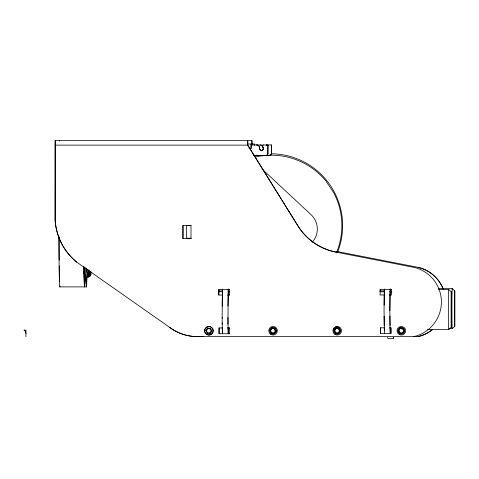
<?xml version="1.0" encoding="UTF-8"?>
<svg xmlns="http://www.w3.org/2000/svg" width="479" height="479" viewBox="0 0 479 479"><rect width="100%" height="100%" fill="white"/><g stroke="black" fill="none" stroke-linecap="round" stroke-linejoin="round"><path stroke-width="0.72" d="M390.175 333.426L389.834 310.602L390.122 288.963M389.882 310.602L390.002 295.759M198.857 336.593A46.427 46.421 -90 0 1 169.602 327.331L76.592 262.049A58.923 58.917 90 0 1 55.103 220.262L55.175 140.658L251.936 140.658L252.008 144.472M222.184 306.081L222.484 290.496M227.962 306.081L228.375 289.741L228.555 291.962M384.122 305.171L384.224 295.759M228.734 327.858L228.615 333.27M228.657 328.073L228.375 333.827L228.076 327.373M384.242 295.094L384.409 290.328M390.02 295.094L390.295 289.609L390.463 291.723M390.529 327.45L390.295 331.6L390.056 327.45M390.619 327.313L390.415 333.426M222.412 289.065L222.136 318.206M228.196 289.065L227.962 324.187M384.338 288.963L384.056 310.602L384.397 333.426M88.783 269.743A17.31 11.664 56.7 0 1 88.968 271.036L89.022 271.671A17.31 11.664 56.7 0 1 89.016 274.138L87.938 276.215L86.202 277.006L84.855 276.868L87.968 276.221L86.166 268.156M387.547 337.42L387.667 338.342L393.445 338.342L393.564 337.42M438.495 289.544L448.715 289.544L451.23 291.741L451.236 327.319L448.721 329.516L427.543 329.516M438.369 288.657L452.248 288.657L454.757 290.855L454.763 326.433L452.254 328.63L449.332 328.63M451.236 327.319L451.23 291.741M454.763 326.433L454.757 290.855M210.556 328.301L211.88 331.013L210.167 333.468L207.132 333.21L207.443 332.719L206.425 330.552L205.862 330.498L207.575 328.043L210.61 328.301L210.179 328.792L207.796 328.588L206.425 330.552M270.06 330.498L270.575 330.552L271.587 332.719L271.276 333.21L274.311 333.468L271.33 333.21L270.006 330.498L271.773 328.043M338.449 333.468L335.468 333.21L335.725 332.719L334.713 330.552L334.15 330.498L335.426 333.21L338.449 333.468L338.114 332.923L335.725 332.719M399.881 332.719L399.558 333.21L402.594 333.468L402.258 332.923L399.869 332.719L398.857 330.552L398.294 330.498L399.612 333.21L398.342 330.498L400.055 328.043L403.037 328.301L404.306 331.013L402.54 333.468M207.629 328.043L205.874 330.498L207.185 333.21M207.443 332.719L209.826 332.923L211.197 330.959L211.88 331.013M209.826 332.923L210.119 333.468L211.832 331.013M270.569 330.552L271.94 328.588L274.323 328.792L274.754 328.301L271.719 328.043L271.946 328.588M271.587 332.719L273.97 332.923L275.341 330.959L274.587 329.336M274.701 328.301L276.03 331.013L274.257 333.468L273.97 332.923M335.911 328.043L334.15 330.498L335.468 333.21M334.713 330.552L336.084 328.588L338.467 328.792L338.892 328.301L340.162 331.013L338.402 333.468M338.114 332.923L339.479 330.959L340.162 331.013M398.857 330.552L400.222 328.588L402.611 328.792L403.037 328.301M402.258 332.923L403.623 330.959L404.306 331.013M88.609 276.754L88.088 277.006L88.579 276.742L88.298 275.287L88.609 276.754L86.741 276.868L88.088 277.006L89.824 276.215L90.902 274.138A17.31 11.664 56.7 0 0 90.908 271.671M88.962 274.623L87.483 276.485L87.968 276.221L86.178 268.354M89.908 271.006L90.878 274.73L89.369 276.485L89.848 276.179M88.537 275L88.992 274.73L87.651 269.557M90.423 275L90.878 274.73L89.92 271.174M86.717 276.73L86.202 277.006L86.723 276.754M84.855 276.868L85.4 276.617L83.909 267.126L85.376 276.611L84.07 275.994M86.741 276.868L87.286 276.628M186.96 238.847L188.319 238.273M188.828 238.847L190.187 238.273M89.854 276.221L88.579 276.742M248.074 144.011L254.738 144.011L254.738 145.502M55.103 145.125L247.751 145.125L297.046 224.394A57.953 57.947 -90 0 0 336.605 252.223M263.456 149.203A1.898 1.898 0 0 1 263.312 148.478A3.389 3.383 0 0 0 262.378 146.658L262.516 146.658A3.389 3.383 0 0 1 263.468 148.478A1.898 1.898 0 0 1 263.324 149.203A1.898 1.898 0 0 1 263.181 148.478A2.97 2.97 0 0 0 263.031 146.879M249.002 148.478L251.206 148.478L251.206 144.969L260.396 144.969A2.97 2.97 0 0 1 262.456 145.802M256.624 144.969A2.97 2.97 0 0 1 259.54 148.478L259.672 148.478A1.898 1.898 0 0 0 263.24 149.37M253.996 155.573A24.507 24.507 90 0 1 254.481 155.609L265.659 155.609A2.718 2.718 0 0 0 267.881 153.388L268.012 144.969M266.312 155.609L269.294 155.609A2.718 2.718 0 0 0 271.515 153.388L271.653 144.969L263.33 144.969A1.114 1.114 0 0 0 262.378 146.658M191.019 225.609L186.553 225.609L186.553 238.237L191.019 238.237M191.085 238.572L182.924 238.572L182.924 225.489L191.007 225.489L191.007 238.572M59.809 286.891L86.4 286.891M380.087 289.484L391.535 289.484M229.728 289.55L218.777 289.55L218.777 295.04L222.472 295.04M218.909 290.897L222.651 290.897M379.757 290.897L384.248 290.897M218.376 291.783L222.861 291.783M228.1 291.783L229.597 291.783M379.967 291.783L384.457 291.783M389.696 291.783L391.936 291.783M384.427 295.01L380.087 295.01L380.158 289.484M389.331 295.01L391.535 295.01L391.463 289.484M227.477 295.04L229.728 295.04M384.673 327.822L380.398 327.822L380.398 333.456L390.978 333.456L390.978 327.822L389.505 327.822M222.657 327.947L219.041 327.947L219.041 333.743L229.752 333.743M227.549 327.947L229.752 327.947M400.013 328.043L400.234 328.588M276.018 331.013L275.341 330.959L274.323 328.792M338.892 328.301L335.863 328.043L336.09 328.588M340.797 252.223L418.143 267.36A35.53 35.524 -90 0 1 443.315 289.238M261.989 168.967L311.099 214.736A19.603 19.603 0 0 1 312.164 242.338M402.983 328.301L404.264 331.013M402.611 328.792L403.623 330.959M340.12 331.013L338.845 328.301L338.467 328.792L339.479 330.959M210.179 328.792L211.197 330.959M207.575 328.043L207.802 328.588M88.866 271.803L89.824 276.215M59.372 140.67L59.396 141.095M84.891 267.258L86.693 276.742M84.28 273.216L84.508 274.677M393.325 337.42L393.445 338.342M83.538 271.587L83.819 273.796M390.469 288.963L390.571 292.022M384.409 330.881L384.278 327.45M228.555 289.065L228.663 292.274M222.382 330.875L222.484 333.079M228.136 333.27L227.962 317.493M222.298 327.373L222.358 333.27M390.002 325.451L389.9 316.038M384.224 325.451L384.122 316.038M222.226 322.804L222.256 329.324M222.184 317.493L222.184 324.187M390.9 327.822L390.9 333.456M384.35 289.484L384.35 290.867M380.47 327.822L380.47 333.456M271.515 144.969L271.515 153.388M267.875 144.969L267.875 153.388M251.936 140.658L251.936 144.383M250.966 144.011L250.966 148.478M247.751 145.125L247.751 140.658L247.673 145.125L296.974 224.394A57.953 57.947 90 0 0 336.533 252.223L413.88 267.36A35.53 35.524 -90 0 1 413.88 336.593M229.657 289.55L229.657 295.04M229.681 327.947L229.681 333.743M219.113 327.947L219.113 333.743M218.849 289.55L218.849 295.04M183.002 225.489L183.002 238.572M55.175 140.658L55.175 220.262A58.923 58.917 90 0 0 57.187 232.159M25.926 336.749L25.926 330.139L23.95 330.139A3.748 3.748 0 0 1 25.926 333.444M333.845 328.851A3.521 3.521 0 0 1 334.198 328.259M335.21 327.337A3.521 3.521 0 0 1 335.833 327.037M336.503 326.87A3.521 3.521 0 0 1 337.875 326.935M339.12 327.522A3.521 3.521 0 0 1 339.629 327.983M169.53 327.331A46.427 46.421 -90 0 0 198.779 336.593L418.143 336.593A35.53 35.524 -90 0 0 432.345 329.714M85.028 276.73A51.367 0.832 -90 0 1 83.861 266.444M59.971 286.047A51.367 0.832 -90 0 1 58.983 236.937M59.618 281.622A47.69 0.772 90 0 1 59.222 265.977M59.157 260.127A47.69 0.772 90 0 1 59.043 236.991M84.933 276.389A47.69 0.772 90 0 1 83.951 267.396M76.664 262.049A58.923 58.917 90 0 1 57.366 232.8M452.314 328.223A19.986 0.323 90 0 1 451.925 308.769A19.986 0.323 90 0 1 452.314 289.017M448.787 329.103A19.986 0.323 90 0 1 448.398 309.656A19.986 0.323 90 0 1 448.781 289.903M340.868 252.223A57.953 57.947 -90 0 1 336.809 251.319M418.071 267.36A35.53 35.524 -90 0 1 443.243 289.238M432.274 329.714A35.53 35.524 -90 0 1 418.071 336.593M203.12 336.593A46.427 46.421 90 0 1 198.557 336.503M86.813 276.389A47.69 0.772 90 0 1 86.022 276.928M86.909 276.73A51.367 0.832 90 0 1 85.909 276.509M271.15 153.783A71.868 71.868 0 0 1 337.312 252.81M254.205 155.717A71.868 71.868 0 0 1 257.121 155.094M336.36 252.948A70.461 70.455 0 0 0 333.54 192.438L325.858 180.954A70.461 70.455 0 0 0 255.163 157.088M254.265 155.621A24.507 24.507 90 0 1 258.115 155.609M266.126 145.353A1.114 1.114 0 0 1 266.971 144.969M260.259 144.969A2.97 2.97 0 0 1 262.324 145.802M266.264 145.353A1.114 1.114 0 0 1 267.108 144.969M271.653 153.388A2.718 2.718 0 0 1 269.432 155.609M253.918 155.663A24.507 24.507 -90 0 1 258.253 155.609M263.33 148.478A1.898 1.898 0 0 1 261.438 150.376A1.898 1.898 0 0 1 259.54 148.478M256.756 144.969A2.97 2.97 0 0 1 259.678 148.478M262.516 146.658A1.114 1.114 0 0 1 262.378 146.317M262.372 145.879A1.114 1.114 0 0 1 263.468 144.969M268.012 153.388A2.718 2.718 0 0 1 266.096 155.537M254.133 155.573A24.507 24.507 -90 0 1 254.612 155.609M270.904 334.468A4.287 4.287 0 0 0 277.335 330.755A4.287 4.287 0 0 0 270.904 327.043A4.287 4.287 0 0 0 270.904 334.468M399.199 334.468A4.287 4.287 0 0 0 405.629 330.755A4.287 4.287 0 0 0 399.199 327.043A4.287 4.287 0 0 0 399.199 334.468M335.055 334.468A4.287 4.287 0 0 0 341.485 330.755A4.287 4.287 0 0 0 335.055 327.043A4.287 4.287 0 0 0 335.055 334.468M206.76 334.468A4.287 4.287 0 0 0 213.191 330.755A4.287 4.287 0 0 0 206.76 327.043A4.287 4.287 0 0 0 206.76 334.468M206.754 334.468A4.287 4.287 0 0 0 213.185 330.755A4.287 4.287 0 0 0 206.754 327.043A4.287 4.287 0 0 0 206.754 334.468M335.222 333.51A3.383 3.383 0 0 0 340.557 331.079A3.383 3.383 0 0 0 335.779 327.678A3.383 3.383 0 0 0 335.222 333.51M399.366 333.51A3.383 3.383 0 0 0 404.701 331.079A3.383 3.383 0 0 0 399.923 327.678A3.383 3.383 0 0 0 399.366 333.51M271.078 333.51A3.383 3.383 0 0 0 276.413 331.079A3.383 3.383 0 0 0 271.635 327.678A3.383 3.383 0 0 0 271.078 333.51"/></g></svg>
